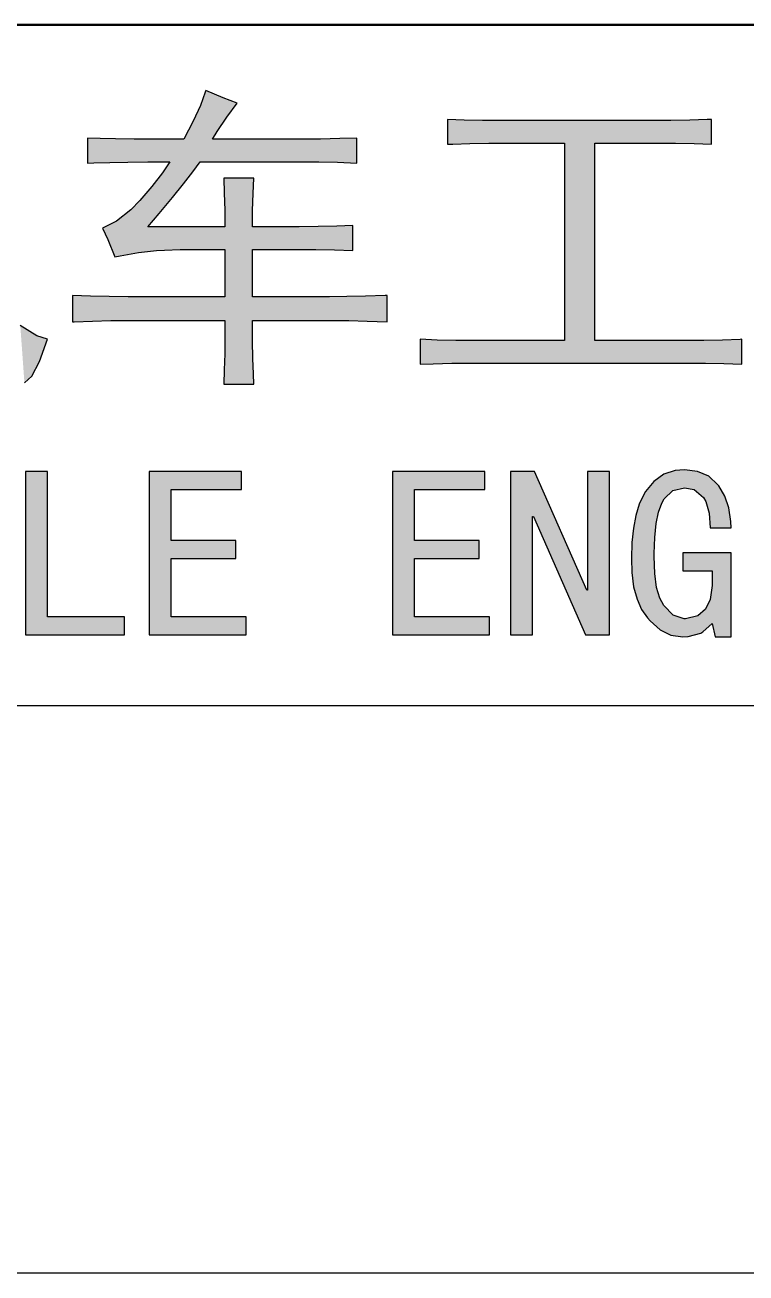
# Model space of a CAD drawing. Extents: x 0 to 420, y 0 to 297.
# Drawn here: x 349.53 to 362.24, y 25 to 47 of the extents above; entities that cross this region are included whole.
import ezdxf

# ---------------------------------------------------------------- set-up
doc = ezdxf.new("R2010")
doc.units = 0

msp = doc.modelspace()

# ---------------------------------------------------------------- linework, layer by layer
at = {"color": 7, "lineweight": 50}
msp.add_line((415, 47), (235, 47), dxfattribs=at)
at = {"color": 154, "lineweight": 25, "ltscale": 0.006263}
msp.add_line((352.707, 45.818), (352.622, 45.582), dxfattribs=at)
at = {"color": 154, "lineweight": 25, "ltscale": 0.000670392}
msp.add_line((352.714, 45.843), (352.707, 45.818), dxfattribs=at)
at = {"color": 154, "lineweight": 25, "ltscale": 0.008381}
for p, q in [((353.023, 45.714), (352.714, 45.843)), ((354.696, 43.445), (354.361, 43.442)), ((351.347, 42.208), (351.012, 42.211))]:
    msp.add_line(p, q, dxfattribs=at)
at = {"color": 154, "lineweight": 25, "ltscale": 0.007705}
msp.add_line((352.622, 45.582), (352.493, 45.302), dxfattribs=at)
at = {"color": 154, "lineweight": 25, "ltscale": 0.006585}
msp.add_line((353.27, 45.622), (353.023, 45.714), dxfattribs=at)
at = {"color": 154, "lineweight": 25, "ltscale": 0.007699}
msp.add_line((353.086, 45.375), (353.27, 45.622), dxfattribs=at)
at = {"color": 154, "lineweight": 25, "ltscale": 0.007637}
msp.add_line((352.917, 45.121), (353.086, 45.375), dxfattribs=at)
at = {"color": 154, "lineweight": 25, "ltscale": 0.010959}
for p, q in [((356.976, 45.335), (356.976, 44.897)), ((361.625, 44.897), (361.625, 45.335))]:
    msp.add_line(p, q, dxfattribs=at)
at = {"color": 154, "lineweight": 25, "ltscale": 0.007372}
msp.add_line((357.271, 45.324), (356.976, 45.335), dxfattribs=at)
at = {"color": 154, "lineweight": 25, "ltscale": 0.008015}
msp.add_line((357.591, 45.317), (357.271, 45.324), dxfattribs=at)
at = {"color": 154, "lineweight": 25, "ltscale": 0.00829}
for p, q in [((361.242, 45.324), (360.91, 45.317)), ((357.123, 41.438), (356.792, 41.445))]:
    msp.add_line(p, q, dxfattribs=at)
at = {"color": 154, "lineweight": 25, "ltscale": 0.007738}
msp.add_line((361.551, 45.331), (361.242, 45.324), dxfattribs=at)
at = {"color": 154, "lineweight": 25, "ltscale": 0.001845}
msp.add_line((361.625, 45.335), (361.551, 45.331), dxfattribs=at)
at = {"color": 154, "lineweight": 25, "ltscale": 0.008939}
msp.add_line((352.493, 45.302), (352.327, 44.985), dxfattribs=at)
at = {"color": 154, "lineweight": 25, "ltscale": 0.003964}
msp.add_line((352.836, 44.985), (352.917, 45.121), dxfattribs=at)
at = {"color": 154, "lineweight": 25, "ltscale": 0.008841}
for p, q in [((357.945, 45.313), (357.591, 45.317)), ((351.344, 44.584), (351.697, 44.587))]:
    msp.add_line(p, q, dxfattribs=at)
at = {"color": 154, "lineweight": 25, "ltscale": 0.003039}
msp.add_line((358.066, 45.313), (357.945, 45.313), dxfattribs=at)
at = {"color": 154, "lineweight": 25, "ltscale": 0.062345}
msp.add_line((360.56, 45.313), (358.066, 45.313), dxfattribs=at)
at = {"color": 154, "lineweight": 25, "ltscale": 0.008749}
for p, q in [((360.91, 45.317), (360.56, 45.313)), ((361.492, 41.438), (361.142, 41.438))]:
    msp.add_line(p, q, dxfattribs=at)
at = {"color": 154, "lineweight": 25, "ltscale": 0.011051}
for p, q in [((350.633, 45.007), (350.633, 44.565)), ((355.377, 44.565), (355.377, 45.007)), ((355.307, 43.022), (355.307, 43.464)), ((356.493, 41.46), (356.493, 41.018)), ((362.159, 41.018), (362.159, 41.46))]:
    msp.add_line(p, q, dxfattribs=at)
at = {"color": 154, "lineweight": 25, "ltscale": 0.005528}
msp.add_line((350.854, 45), (350.633, 45.007), dxfattribs=at)
at = {"color": 154, "lineweight": 25, "ltscale": 0.006817}
for p, q in [((351.126, 44.992), (350.854, 45)), ((353.554, 40.848), (353.546, 41.121))]:
    msp.add_line(p, q, dxfattribs=at)
at = {"color": 154, "lineweight": 25, "ltscale": 0.008104}
msp.add_line((351.451, 44.989), (351.126, 44.992), dxfattribs=at)
at = {"color": 154, "lineweight": 25, "ltscale": 0.009394}
msp.add_line((351.826, 44.985), (351.451, 44.989), dxfattribs=at)
at = {"color": 154, "lineweight": 25, "ltscale": 0.010682}
msp.add_line((352.254, 44.985), (351.826, 44.985), dxfattribs=at)
at = {"color": 154, "lineweight": 25, "ltscale": 0.001842}
msp.add_line((352.327, 44.985), (352.254, 44.985), dxfattribs=at)
at = {"color": 154, "lineweight": 25, "ltscale": 0.041164}
msp.add_line((354.482, 44.985), (352.836, 44.985), dxfattribs=at)
at = {"color": 154, "lineweight": 25, "ltscale": 0.006355}
msp.add_line((354.736, 44.985), (354.482, 44.985), dxfattribs=at)
at = {"color": 154, "lineweight": 25, "ltscale": 0.008568}
msp.add_line((355.079, 44.996), (354.736, 44.985), dxfattribs=at)
at = {"color": 154, "lineweight": 25, "ltscale": 0.007464}
for p, q in [((355.377, 45.007), (355.079, 44.996)), ((353.042, 44.035), (353.053, 43.736)), ((353.539, 43.729), (353.55, 44.027))]:
    msp.add_line(p, q, dxfattribs=at)
at = {"color": 154, "lineweight": 25, "ltscale": 0.002304}
msp.add_line((356.976, 44.897), (357.068, 44.9), dxfattribs=at)
at = {"color": 154, "lineweight": 25, "ltscale": 0.007556}
msp.add_line((357.068, 44.9), (357.37, 44.911), dxfattribs=at)
at = {"color": 154, "lineweight": 25, "ltscale": 0.008289}
msp.add_line((357.37, 44.911), (357.702, 44.915), dxfattribs=at)
at = {"color": 154, "lineweight": 25, "ltscale": 0.009117}
msp.add_line((357.702, 44.915), (358.066, 44.919), dxfattribs=at)
at = {"color": 154, "lineweight": 25, "ltscale": 0.02422}
msp.add_line((358.066, 44.919), (359.035, 44.919), dxfattribs=at)
at = {"color": 154, "lineweight": 25, "ltscale": 0.087025}
for p, q in [((359.035, 44.919), (359.035, 41.438)), ((359.569, 41.438), (359.569, 44.919))]:
    msp.add_line(p, q, dxfattribs=at)
at = {"color": 154, "lineweight": 25, "ltscale": 0.024772}
msp.add_line((359.569, 44.919), (360.56, 44.919), dxfattribs=at)
at = {"color": 154, "lineweight": 25, "ltscale": 0.00221}
msp.add_line((360.56, 44.919), (360.648, 44.919), dxfattribs=at)
at = {"color": 154, "lineweight": 25, "ltscale": 0.008657}
msp.add_line((360.648, 44.919), (360.995, 44.915), dxfattribs=at)
at = {"color": 154, "lineweight": 25, "ltscale": 0.008106}
for p, q in [((360.995, 44.915), (361.319, 44.908)), ((356.725, 41.029), (357.05, 41.036))]:
    msp.add_line(p, q, dxfattribs=at)
at = {"color": 154, "lineweight": 25, "ltscale": 0.007649}
msp.add_line((361.319, 44.908), (361.625, 44.897), dxfattribs=at)
at = {"color": 154, "lineweight": 25, "ltscale": 0.002764}
msp.add_line((350.633, 44.565), (350.743, 44.569), dxfattribs=at)
at = {"color": 154, "lineweight": 25, "ltscale": 0.007093}
for p, q in [((350.743, 44.569), (351.027, 44.576)), ((353.049, 41.202), (353.042, 40.918))]:
    msp.add_line(p, q, dxfattribs=at)
at = {"color": 154, "lineweight": 25, "ltscale": 0.007921}
msp.add_line((351.027, 44.576), (351.344, 44.584), dxfattribs=at)
at = {"color": 154, "lineweight": 25, "ltscale": 0.009669}
msp.add_line((351.697, 44.587), (352.084, 44.587), dxfattribs=at)
at = {"color": 154, "lineweight": 25, "ltscale": 0.005824}
msp.add_line((352.084, 44.587), (351.952, 44.396), dxfattribs=at)
at = {"color": 154, "lineweight": 25, "ltscale": 0.005471}
msp.add_line((352.489, 44.41), (352.618, 44.587), dxfattribs=at)
at = {"color": 154, "lineweight": 25, "ltscale": 0.046597}
msp.add_line((352.618, 44.587), (354.482, 44.587), dxfattribs=at)
at = {"color": 154, "lineweight": 25, "ltscale": 0.005618}
msp.add_line((354.482, 44.587), (354.707, 44.587), dxfattribs=at)
at = {"color": 154, "lineweight": 25, "ltscale": 0.008198}
for p, q in [((354.707, 44.587), (355.035, 44.58)), ((355.024, 43.453), (354.696, 43.445)), ((354.655, 43.044), (354.983, 43.036)), ((351.012, 42.211), (350.684, 42.219)), ((355.528, 42.219), (355.2, 42.211)), ((350.717, 41.78), (351.045, 41.788)), ((355.234, 41.788), (355.561, 41.78)), ((361.82, 41.445), (361.492, 41.438)), ((361.518, 41.04), (361.846, 41.033))]:
    msp.add_line(p, q, dxfattribs=at)
at = {"color": 154, "lineweight": 25, "ltscale": 0.008572}
msp.add_line((355.035, 44.58), (355.377, 44.565), dxfattribs=at)
at = {"color": 154, "lineweight": 25, "ltscale": 0.007681}
msp.add_line((351.952, 44.396), (351.764, 44.153), dxfattribs=at)
at = {"color": 154, "lineweight": 25, "ltscale": 0.006687}
msp.add_line((352.324, 44.2), (352.489, 44.41), dxfattribs=at)
at = {"color": 154, "lineweight": 25, "ltscale": 0.013261}
for p, q in [((353.561, 44.3), (353.031, 44.3)), ((353.031, 40.668), (353.561, 40.668))]:
    msp.add_line(p, q, dxfattribs=at)
at = {"color": 154, "lineweight": 25, "ltscale": 0.006636}
msp.add_line((353.031, 44.3), (353.042, 44.035), dxfattribs=at)
at = {"color": 154, "lineweight": 25, "ltscale": 0.00682}
msp.add_line((353.55, 44.027), (353.561, 44.3), dxfattribs=at)
at = {"color": 154, "lineweight": 25, "ltscale": 0.008101}
msp.add_line((351.764, 44.153), (351.554, 43.906), dxfattribs=at)
at = {"color": 154, "lineweight": 25, "ltscale": 0.007795}
msp.add_line((352.128, 43.957), (352.324, 44.2), dxfattribs=at)
at = {"color": 154, "lineweight": 25, "ltscale": 0.005796}
msp.add_line((351.554, 43.906), (351.392, 43.74), dxfattribs=at)
at = {"color": 154, "lineweight": 25, "ltscale": 0.009091}
msp.add_line((351.896, 43.677), (352.128, 43.957), dxfattribs=at)
at = {"color": 154, "lineweight": 25, "ltscale": 0.007997}
msp.add_line((351.392, 43.74), (351.141, 43.541), dxfattribs=at)
at = {"color": 154, "lineweight": 25, "ltscale": 0.007711}
msp.add_line((351.697, 43.442), (351.896, 43.677), dxfattribs=at)
at = {"color": 154, "lineweight": 25, "ltscale": 0.007367}
for p, q in [((353.053, 43.736), (353.053, 43.442)), ((354.361, 43.044), (354.655, 43.044))]:
    msp.add_line(p, q, dxfattribs=at)
at = {"color": 154, "lineweight": 25, "ltscale": 0.007183}
msp.add_line((353.539, 43.442), (353.539, 43.729), dxfattribs=at)
at = {"color": 154, "lineweight": 25, "ltscale": 0.006796}
msp.add_line((351.141, 43.541), (350.898, 43.419), dxfattribs=at)
at = {"color": 154, "lineweight": 25, "ltscale": 0.005564}
msp.add_line((350.898, 43.419), (350.99, 43.217), dxfattribs=at)
at = {"color": 154, "lineweight": 25, "ltscale": 0.033889}
for p, q in [((353.053, 43.442), (351.697, 43.442)), ((354.895, 42.208), (353.539, 42.208)), ((353.539, 41.791), (354.895, 41.791))]:
    msp.add_line(p, q, dxfattribs=at)
at = {"color": 154, "lineweight": 25, "ltscale": 0.020536}
for p, q in [((354.361, 43.442), (353.539, 43.442)), ((353.539, 43.044), (354.361, 43.044))]:
    msp.add_line(p, q, dxfattribs=at)
at = {"color": 154, "lineweight": 25, "ltscale": 0.007096}
msp.add_line((355.307, 43.464), (355.024, 43.453), dxfattribs=at)
at = {"color": 154, "lineweight": 25, "ltscale": 0.008175}
msp.add_line((350.99, 43.217), (351.115, 42.915), dxfattribs=at)
at = {"color": 154, "lineweight": 25, "ltscale": 0.002258}
msp.add_line((351.115, 42.915), (351.204, 42.933), dxfattribs=at)
at = {"color": 154, "lineweight": 25, "ltscale": 0.008327}
msp.add_line((351.204, 42.933), (351.532, 42.992), dxfattribs=at)
at = {"color": 154, "lineweight": 25, "ltscale": 0.007862}
msp.add_line((351.532, 42.992), (351.845, 43.022), dxfattribs=at)
at = {"color": 154, "lineweight": 25, "ltscale": 0.003597}
msp.add_line((351.845, 43.022), (351.988, 43.029), dxfattribs=at)
at = {"color": 154, "lineweight": 25, "ltscale": 0.006912}
msp.add_line((351.988, 43.029), (352.265, 43.04), dxfattribs=at)
at = {"color": 154, "lineweight": 25, "ltscale": 0.008934}
msp.add_line((352.265, 43.04), (352.622, 43.044), dxfattribs=at)
at = {"color": 154, "lineweight": 25, "ltscale": 0.010774}
msp.add_line((352.622, 43.044), (353.053, 43.044), dxfattribs=at)
at = {"color": 154, "lineweight": 25, "ltscale": 0.020904}
for p, q in [((353.053, 43.044), (353.053, 42.208)), ((353.539, 42.208), (353.539, 43.044))]:
    msp.add_line(p, q, dxfattribs=at)
at = {"color": 154, "lineweight": 25, "ltscale": 0.008112}
msp.add_line((354.983, 43.036), (355.307, 43.022), dxfattribs=at)
at = {"color": 154, "lineweight": 25, "ltscale": 0.011511}
for p, q in [((350.368, 42.23), (350.368, 41.769)), ((355.911, 41.769), (355.911, 42.23))]:
    msp.add_line(p, q, dxfattribs=at)
at = {"color": 154, "lineweight": 25, "ltscale": 0.007924}
msp.add_line((350.684, 42.219), (350.368, 42.23), dxfattribs=at)
at = {"color": 154, "lineweight": 25, "ltscale": 0.000920868}
msp.add_line((351.384, 42.208), (351.347, 42.208), dxfattribs=at)
at = {"color": 154, "lineweight": 25, "ltscale": 0.041717}
for p, q in [((353.053, 42.208), (351.384, 42.208)), ((351.384, 41.791), (353.053, 41.791))]:
    msp.add_line(p, q, dxfattribs=at)
at = {"color": 154, "lineweight": 25, "ltscale": 0.007644}
msp.add_line((355.2, 42.211), (354.895, 42.208), dxfattribs=at)
at = {"color": 154, "lineweight": 25, "ltscale": 0.008661}
msp.add_line((355.875, 42.23), (355.528, 42.219), dxfattribs=at)
at = {"color": 154, "lineweight": 25, "ltscale": 0.000921631}
msp.add_line((355.911, 42.23), (355.875, 42.23), dxfattribs=at)
at = {"color": 154, "lineweight": 25, "ltscale": 0.008639}
msp.add_line((349.741, 41.522), (349.447, 41.703), dxfattribs=at)
at = {"color": 154, "lineweight": 25, "ltscale": 0.000737}
for p, q in [((350.368, 41.769), (350.397, 41.769)), ((354.895, 41.791), (354.924, 41.791))]:
    msp.add_line(p, q, dxfattribs=at)
at = {"color": 154, "lineweight": 25, "ltscale": 0.008016}
msp.add_line((350.397, 41.769), (350.717, 41.78), dxfattribs=at)
at = {"color": 154, "lineweight": 25, "ltscale": 0.008473}
msp.add_line((351.045, 41.788), (351.384, 41.791), dxfattribs=at)
at = {"color": 154, "lineweight": 25, "ltscale": 0.006723}
msp.add_line((353.053, 41.791), (353.053, 41.522), dxfattribs=at)
at = {"color": 154, "lineweight": 25, "ltscale": 0.008933}
msp.add_line((353.539, 41.434), (353.539, 41.791), dxfattribs=at)
at = {"color": 154, "lineweight": 25, "ltscale": 0.007736}
msp.add_line((354.924, 41.791), (355.234, 41.788), dxfattribs=at)
at = {"color": 154, "lineweight": 25, "ltscale": 0.008753}
msp.add_line((355.561, 41.78), (355.911, 41.769), dxfattribs=at)
at = {"color": 154, "lineweight": 25, "ltscale": 0.004951}
msp.add_line((349.929, 41.46), (349.741, 41.522), dxfattribs=at)
at = {"color": 154, "lineweight": 25, "ltscale": 0.010401}
msp.add_line((349.786, 41.069), (349.929, 41.46), dxfattribs=at)
at = {"color": 154, "lineweight": 25, "ltscale": 0.008012}
msp.add_line((353.053, 41.522), (353.049, 41.202), dxfattribs=at)
at = {"color": 154, "lineweight": 25, "ltscale": 0.00783}
msp.add_line((353.546, 41.121), (353.539, 41.434), dxfattribs=at)
at = {"color": 154, "lineweight": 25, "ltscale": 0.007468}
msp.add_line((356.792, 41.445), (356.493, 41.46), dxfattribs=at)
at = {"color": 154, "lineweight": 25, "ltscale": 0.007828}
msp.add_line((357.436, 41.438), (357.123, 41.438), dxfattribs=at)
at = {"color": 154, "lineweight": 25, "ltscale": 0.039967}
msp.add_line((359.035, 41.438), (357.436, 41.438), dxfattribs=at)
at = {"color": 154, "lineweight": 25, "ltscale": 0.039322}
msp.add_line((361.142, 41.438), (359.569, 41.438), dxfattribs=at)
at = {"color": 154, "lineweight": 25, "ltscale": 0.00774}
msp.add_line((362.129, 41.456), (361.82, 41.445), dxfattribs=at)
at = {"color": 154, "lineweight": 25, "ltscale": 0.000742735}
msp.add_line((362.159, 41.46), (362.129, 41.456), dxfattribs=at)
at = {"color": 154, "lineweight": 25, "ltscale": 0.007291}
msp.add_line((349.649, 40.812), (349.786, 41.069), dxfattribs=at)
at = {"color": 154, "lineweight": 25, "ltscale": 0.005808}
msp.add_line((356.493, 41.018), (356.725, 41.029), dxfattribs=at)
at = {"color": 154, "lineweight": 25, "ltscale": 0.009118}
msp.add_line((357.05, 41.036), (357.414, 41.04), dxfattribs=at)
at = {"color": 154, "lineweight": 25, "ltscale": 0.093839}
msp.add_line((357.414, 41.04), (361.168, 41.04), dxfattribs=at)
at = {"color": 154, "lineweight": 25, "ltscale": 0.000184631}
msp.add_line((361.168, 41.04), (361.175, 41.04), dxfattribs=at)
at = {"color": 154, "lineweight": 25, "ltscale": 0.008564}
msp.add_line((361.175, 41.04), (361.518, 41.04), dxfattribs=at)
at = {"color": 154, "lineweight": 25, "ltscale": 0.007836}
msp.add_line((361.846, 41.033), (362.159, 41.018), dxfattribs=at)
at = {"color": 154, "lineweight": 25, "ltscale": 0.00443}
msp.add_line((349.52, 40.69), (349.649, 40.812), dxfattribs=at)
at = {"color": 154, "lineweight": 25, "ltscale": 0.006268}
msp.add_line((353.042, 40.918), (353.031, 40.668), dxfattribs=at)
at = {"color": 154, "lineweight": 25, "ltscale": 0.004516}
msp.add_line((353.561, 40.668), (353.554, 40.848), dxfattribs=at)
at = {"color": 154, "lineweight": 25, "ltscale": 0.004086}
msp.add_line((361.151, 39.16), (360.988, 39.146), dxfattribs=at)
at = {"color": 154, "lineweight": 25, "ltscale": 0.005788}
msp.add_line((361.381, 39.131), (361.151, 39.16), dxfattribs=at)
at = {"color": 154, "lineweight": 25, "ltscale": 0.009667}
for p, q in [((349.925, 39.128), (349.539, 39.128)), ((359.828, 39.128), (359.441, 39.128))]:
    msp.add_line(p, q, dxfattribs=at)
at = {"color": 154, "lineweight": 25, "ltscale": 0.072032}
for p, q in [((349.539, 39.128), (349.539, 36.247)), ((351.716, 39.128), (351.716, 36.247)), ((356.008, 39.128), (356.008, 36.247)), ((358.086, 39.128), (358.086, 36.247)), ((359.828, 36.247), (359.828, 39.128))]:
    msp.add_line(p, q, dxfattribs=at)
at = {"color": 154, "lineweight": 25, "ltscale": 0.064036}
msp.add_line((349.925, 36.567), (349.925, 39.128), dxfattribs=at)
at = {"color": 154, "lineweight": 25, "ltscale": 0.040704}
msp.add_line((353.344, 39.128), (351.716, 39.128), dxfattribs=at)
at = {"color": 154, "lineweight": 25, "ltscale": 0.007995}
for p, q in [((353.344, 38.809), (353.344, 39.128)), ((357.633, 38.809), (357.633, 39.128)), ((351.283, 36.247), (351.283, 36.567)), ((353.426, 36.247), (353.426, 36.567)), ((357.717, 36.247), (357.717, 36.567))]:
    msp.add_line(p, q, dxfattribs=at)
at = {"color": 154, "lineweight": 25, "ltscale": 0.040632}
msp.add_line((357.633, 39.128), (356.008, 39.128), dxfattribs=at)
at = {"color": 154, "lineweight": 25, "ltscale": 0.010467}
for p, q in [((358.505, 39.128), (358.086, 39.128)), ((359.409, 36.247), (359.828, 36.247))]:
    msp.add_line(p, q, dxfattribs=at)
at = {"color": 154, "lineweight": 25, "ltscale": 0.057115}
msp.add_line((359.427, 37.038), (358.505, 39.128), dxfattribs=at)
at = {"color": 154, "lineweight": 25, "ltscale": 0.052261}
msp.add_line((359.441, 39.128), (359.441, 37.038), dxfattribs=at)
at = {"color": 154, "lineweight": 25, "ltscale": 0.005835}
msp.add_line((360.613, 38.954), (360.465, 38.774), dxfattribs=at)
at = {"color": 154, "lineweight": 25, "ltscale": 0.005365}
msp.add_line((360.787, 39.079), (360.613, 38.954), dxfattribs=at)
at = {"color": 154, "lineweight": 25, "ltscale": 0.005287}
msp.add_line((360.988, 39.146), (360.787, 39.079), dxfattribs=at)
at = {"color": 154, "lineweight": 25, "ltscale": 0.005402}
msp.add_line((361.578, 39.044), (361.381, 39.131), dxfattribs=at)
at = {"color": 154, "lineweight": 25, "ltscale": 0.005452}
msp.add_line((361.738, 38.896), (361.578, 39.044), dxfattribs=at)
at = {"color": 154, "lineweight": 25, "ltscale": 0.022387}
for p, q in [((352.103, 37.913), (352.103, 38.809)), ((356.391, 37.913), (356.391, 38.809))]:
    msp.add_line(p, q, dxfattribs=at)
at = {"color": 154, "lineweight": 25, "ltscale": 0.031037}
for p, q in [((352.103, 38.809), (353.344, 38.809)), ((356.391, 38.809), (357.633, 38.809))]:
    msp.add_line(p, q, dxfattribs=at)
at = {"color": 154, "lineweight": 25, "ltscale": 0.00465}
msp.add_line((360.433, 38.721), (360.354, 38.553), dxfattribs=at)
at = {"color": 154, "lineweight": 25, "ltscale": 0.001533}
msp.add_line((360.465, 38.774), (360.433, 38.721), dxfattribs=at)
at = {"color": 154, "lineweight": 25, "ltscale": 0.005349}
msp.add_line((360.79, 38.646), (360.947, 38.791), dxfattribs=at)
at = {"color": 154, "lineweight": 25, "ltscale": 0.005236}
msp.add_line((360.947, 38.791), (361.151, 38.841), dxfattribs=at)
at = {"color": 154, "lineweight": 25, "ltscale": 0.004362}
msp.add_line((361.151, 38.841), (361.322, 38.809), dxfattribs=at)
at = {"color": 154, "lineweight": 25, "ltscale": 0.00537}
msp.add_line((361.322, 38.809), (361.488, 38.672), dxfattribs=at)
at = {"color": 154, "lineweight": 25, "ltscale": 0.000670305}
msp.add_line((361.756, 38.876), (361.738, 38.896), dxfattribs=at)
at = {"color": 154, "lineweight": 25, "ltscale": 0.005248}
msp.add_line((361.863, 38.695), (361.756, 38.876), dxfattribs=at)
at = {"color": 154, "lineweight": 25, "ltscale": 0.005173}
msp.add_line((360.354, 38.553), (360.293, 38.355), dxfattribs=at)
at = {"color": 154, "lineweight": 25, "ltscale": 0.004161}
msp.add_line((360.694, 38.413), (360.75, 38.57), dxfattribs=at)
at = {"color": 154, "lineweight": 25, "ltscale": 0.002146}
msp.add_line((360.75, 38.57), (360.79, 38.646), dxfattribs=at)
at = {"color": 154, "lineweight": 25, "ltscale": 0.002048}
msp.add_line((361.488, 38.672), (361.526, 38.599), dxfattribs=at)
at = {"color": 154, "lineweight": 25, "ltscale": 0.005292}
msp.add_line((361.526, 38.599), (361.584, 38.396), dxfattribs=at)
at = {"color": 154, "lineweight": 25, "ltscale": 0.005516}
msp.add_line((361.933, 38.486), (361.863, 38.695), dxfattribs=at)
at = {"color": 154, "lineweight": 25, "ltscale": 0.052189}
msp.add_line((358.47, 36.247), (358.47, 38.335), dxfattribs=at)
at = {"color": 154, "lineweight": 25, "ltscale": 0.000436401}
msp.add_line((358.47, 38.335), (358.488, 38.335), dxfattribs=at)
at = {"color": 154, "lineweight": 25, "ltscale": 0.057049}
msp.add_line((358.488, 38.335), (359.409, 36.247), dxfattribs=at)
at = {"color": 154, "lineweight": 25, "ltscale": 0.005702}
msp.add_line((360.293, 38.355), (360.25, 38.131), dxfattribs=at)
at = {"color": 154, "lineweight": 25, "ltscale": 0.005133}
msp.add_line((360.651, 38.213), (360.694, 38.413), dxfattribs=at)
at = {"color": 154, "lineweight": 25, "ltscale": 0.006561}
msp.add_line((361.584, 38.396), (361.604, 38.134), dxfattribs=at)
at = {"color": 154, "lineweight": 25, "ltscale": 0.005952}
msp.add_line((361.968, 38.25), (361.933, 38.486), dxfattribs=at)
at = {"color": 154, "lineweight": 25, "ltscale": 0.00643}
msp.add_line((360.25, 38.131), (360.223, 37.875), dxfattribs=at)
at = {"color": 154, "lineweight": 25, "ltscale": 0.006133}
msp.add_line((360.628, 37.968), (360.651, 38.213), dxfattribs=at)
at = {"color": 154, "lineweight": 25, "ltscale": 0.009232}
msp.add_line((361.604, 38.134), (361.974, 38.134), dxfattribs=at)
at = {"color": 154, "lineweight": 25, "ltscale": 0.002911}
msp.add_line((361.974, 38.134), (361.968, 38.25), dxfattribs=at)
at = {"color": 154, "lineweight": 25, "ltscale": 0.028493}
for p, q in [((353.243, 37.913), (352.103, 37.913)), ((357.531, 37.913), (356.391, 37.913)), ((352.103, 37.593), (353.243, 37.593)), ((356.391, 37.593), (357.531, 37.593))]:
    msp.add_line(p, q, dxfattribs=at)
at = {"color": 154, "lineweight": 25, "ltscale": 0.007996}
for p, q in [((353.243, 37.593), (353.243, 37.913)), ((357.531, 37.593), (357.531, 37.913)), ((361.119, 37.695), (361.119, 37.375))]:
    msp.add_line(p, q, dxfattribs=at)
at = {"color": 154, "lineweight": 25, "ltscale": 0.007054}
msp.add_line((360.223, 37.875), (360.215, 37.593), dxfattribs=at)
at = {"color": 154, "lineweight": 25, "ltscale": 0.007202}
msp.add_line((360.616, 37.681), (360.628, 37.968), dxfattribs=at)
at = {"color": 154, "lineweight": 25, "ltscale": 0.001308}
msp.add_line((360.616, 37.628), (360.616, 37.681), dxfattribs=at)
at = {"color": 154, "lineweight": 25, "ltscale": 0.00742}
msp.add_line((360.628, 37.332), (360.616, 37.628), dxfattribs=at)
at = {"color": 154, "lineweight": 25, "ltscale": 0.02137}
msp.add_line((361.974, 37.695), (361.119, 37.695), dxfattribs=at)
at = {"color": 154, "lineweight": 25, "ltscale": 0.03707}
msp.add_line((361.974, 36.212), (361.974, 37.695), dxfattribs=at)
at = {"color": 154, "lineweight": 25, "ltscale": 0.025658}
for p, q in [((352.103, 36.567), (352.103, 37.593)), ((356.391, 36.567), (356.391, 37.593))]:
    msp.add_line(p, q, dxfattribs=at)
at = {"color": 154, "lineweight": 25, "ltscale": 0.006182}
msp.add_line((360.215, 37.593), (360.223, 37.346), dxfattribs=at)
at = {"color": 154, "lineweight": 25, "ltscale": 0.006302}
msp.add_line((360.223, 37.346), (360.255, 37.096), dxfattribs=at)
at = {"color": 154, "lineweight": 25, "ltscale": 0.006158}
msp.add_line((360.659, 37.087), (360.628, 37.332), dxfattribs=at)
at = {"color": 154, "lineweight": 25, "ltscale": 0.012938}
msp.add_line((361.119, 37.375), (361.636, 37.375), dxfattribs=at)
at = {"color": 154, "lineweight": 25, "ltscale": 0.004652}
msp.add_line((361.636, 37.375), (361.636, 37.189), dxfattribs=at)
at = {"color": 154, "lineweight": 25, "ltscale": 0.001744}
msp.add_line((361.636, 37.189), (361.636, 37.119), dxfattribs=at)
at = {"color": 154, "lineweight": 25, "ltscale": 0.000363922}
msp.add_line((359.441, 37.038), (359.427, 37.038), dxfattribs=at)
at = {"color": 154, "lineweight": 25, "ltscale": 0.005572}
msp.add_line((360.255, 37.096), (360.314, 36.881), dxfattribs=at)
at = {"color": 154, "lineweight": 25, "ltscale": 0.004992}
msp.add_line((360.715, 36.896), (360.659, 37.087), dxfattribs=at)
at = {"color": 154, "lineweight": 25, "ltscale": 0.00624}
msp.add_line((361.636, 37.119), (361.602, 36.872), dxfattribs=at)
at = {"color": 154, "lineweight": 25, "ltscale": 0.004982}
msp.add_line((360.314, 36.881), (360.392, 36.698), dxfattribs=at)
at = {"color": 154, "lineweight": 25, "ltscale": 0.003643}
msp.add_line((360.785, 36.768), (360.715, 36.896), dxfattribs=at)
at = {"color": 154, "lineweight": 25, "ltscale": 0.005962}
msp.add_line((360.953, 36.599), (360.785, 36.768), dxfattribs=at)
at = {"color": 154, "lineweight": 25, "ltscale": 0.004747}
msp.add_line((361.602, 36.872), (361.52, 36.701), dxfattribs=at)
at = {"color": 154, "lineweight": 25, "ltscale": 0.033945}
msp.add_line((351.283, 36.567), (349.925, 36.567), dxfattribs=at)
at = {"color": 154, "lineweight": 25, "ltscale": 0.033073}
msp.add_line((353.426, 36.567), (352.103, 36.567), dxfattribs=at)
at = {"color": 154, "lineweight": 25, "ltscale": 0.033145}
msp.add_line((357.717, 36.567), (356.391, 36.567), dxfattribs=at)
at = {"color": 154, "lineweight": 25, "ltscale": 0.00458}
msp.add_line((360.392, 36.698), (360.5, 36.55), dxfattribs=at)
at = {"color": 154, "lineweight": 25, "ltscale": 0.001759}
msp.add_line((360.5, 36.55), (360.543, 36.494), dxfattribs=at)
at = {"color": 154, "lineweight": 25, "ltscale": 0.00508}
msp.add_line((361.145, 36.532), (360.953, 36.599), dxfattribs=at)
at = {"color": 154, "lineweight": 25, "ltscale": 0.00058136}
msp.add_line((361.168, 36.532), (361.145, 36.532), dxfattribs=at)
at = {"color": 154, "lineweight": 25, "ltscale": 0.005536}
msp.add_line((361.383, 36.584), (361.168, 36.532), dxfattribs=at)
at = {"color": 154, "lineweight": 25, "ltscale": 0.004486}
msp.add_line((361.52, 36.701), (361.383, 36.584), dxfattribs=at)
at = {"color": 154, "lineweight": 25, "ltscale": 0.005922}
msp.add_line((360.543, 36.494), (360.721, 36.337), dxfattribs=at)
at = {"color": 154, "lineweight": 25, "ltscale": 0.005331}
msp.add_line((360.721, 36.337), (360.912, 36.244), dxfattribs=at)
at = {"color": 154, "lineweight": 25, "ltscale": 0.005505}
msp.add_line((361.474, 36.3), (361.636, 36.448), dxfattribs=at)
at = {"color": 154, "lineweight": 25, "ltscale": 0.006031}
msp.add_line((361.636, 36.448), (361.689, 36.212), dxfattribs=at)
at = {"color": 154, "lineweight": 25, "ltscale": 0.043612}
msp.add_line((349.539, 36.247), (351.283, 36.247), dxfattribs=at)
at = {"color": 154, "lineweight": 25, "ltscale": 0.04274}
for p, q in [((351.716, 36.247), (353.426, 36.247)), ((356.008, 36.247), (357.717, 36.247))]:
    msp.add_line(p, q, dxfattribs=at)
at = {"color": 154, "lineweight": 25, "ltscale": 0.009595}
msp.add_line((358.086, 36.247), (358.47, 36.247), dxfattribs=at)
at = {"color": 154, "lineweight": 25, "ltscale": 0.005222}
msp.add_line((360.912, 36.244), (361.119, 36.212), dxfattribs=at)
at = {"color": 154, "lineweight": 25, "ltscale": 0.002475}
msp.add_line((361.119, 36.212), (361.218, 36.218), dxfattribs=at)
at = {"color": 154, "lineweight": 25, "ltscale": 0.005662}
msp.add_line((361.218, 36.218), (361.436, 36.279), dxfattribs=at)
at = {"color": 154, "lineweight": 25, "ltscale": 0.001073}
msp.add_line((361.436, 36.279), (361.474, 36.3), dxfattribs=at)
at = {"color": 154, "lineweight": 25, "ltscale": 0.007124}
msp.add_line((361.689, 36.212), (361.974, 36.212), dxfattribs=at)
at = {"color": 7, "lineweight": 25}
for p, q in [((415, 35), (235, 35)), ((363, 25), (303, 25))]:
    msp.add_line(p, q, dxfattribs=at)
at = {"color": 154, "lineweight": 5}
for points in [[(352.707, 45.818), (352.622, 45.582), (352.714, 45.843), (352.836, 44.985)], [(353.023, 45.714), (352.714, 45.843), (352.917, 45.121), (352.836, 44.985)], [(352.493, 45.302), (352.618, 44.587), (352.622, 45.582)], [(352.622, 45.582), (352.618, 44.587), (352.836, 44.985), (354.482, 44.587)], [(353.023, 45.714), (352.917, 45.121), (353.27, 45.622), (353.086, 45.375)], [(357.37, 44.911), (357.271, 45.324), (357.068, 44.9), (356.976, 45.335)], [(357.068, 44.9), (356.976, 45.335), (356.976, 44.897)], [(357.702, 44.915), (357.591, 45.317), (357.37, 44.911), (357.271, 45.324)], [(360.91, 45.317), (360.995, 44.915), (361.242, 45.324), (361.319, 44.908)], [(361.242, 45.324), (361.319, 44.908), (361.551, 45.331), (361.625, 44.897)], [(361.551, 45.331), (361.625, 44.897), (361.625, 45.335)], [(352.327, 44.985), (352.489, 44.41), (352.493, 45.302), (352.618, 44.587)], [(358.066, 44.919), (357.945, 45.313), (357.702, 44.915), (357.591, 45.317)], [(359.035, 44.919), (358.066, 45.313), (358.066, 44.919), (357.945, 45.313)], [(359.569, 44.919), (360.56, 45.313), (359.035, 44.919), (358.066, 45.313)], [(359.569, 44.919), (360.56, 44.919), (360.56, 45.313), (360.648, 44.919)], [(360.56, 45.313), (360.648, 44.919), (360.91, 45.317), (360.995, 44.915)], [(351.027, 44.576), (350.854, 45), (350.743, 44.569), (350.633, 45.007)], [(350.743, 44.569), (350.633, 45.007), (350.633, 44.565)], [(351.344, 44.584), (351.126, 44.992), (351.027, 44.576), (350.854, 45)], [(351.697, 44.587), (351.451, 44.989), (351.344, 44.584), (351.126, 44.992)], [(352.084, 44.587), (351.826, 44.985), (351.697, 44.587), (351.451, 44.989)], [(352.084, 44.587), (352.254, 44.985), (351.826, 44.985)], [(351.952, 44.396), (352.128, 43.957), (352.084, 44.587), (352.254, 44.985)], [(352.254, 44.985), (352.128, 43.957), (352.324, 44.2)], [(352.254, 44.985), (352.324, 44.2), (352.327, 44.985), (352.489, 44.41)], [(352.836, 44.985), (354.482, 44.587), (354.482, 44.985), (354.707, 44.587)], [(354.482, 44.985), (354.707, 44.587), (354.736, 44.985), (355.035, 44.58)], [(354.736, 44.985), (355.035, 44.58), (355.079, 44.996), (355.377, 44.565)], [(355.079, 44.996), (355.377, 44.565), (355.377, 45.007)], [(359.569, 44.919), (359.035, 44.919), (359.569, 41.438), (359.035, 41.438)], [(351.764, 44.153), (351.896, 43.677), (351.952, 44.396), (352.128, 43.957)], [(353.031, 44.3), (353.042, 44.035), (353.561, 44.3), (353.053, 43.736)], [(353.561, 44.3), (353.053, 43.736), (353.55, 44.027), (353.539, 43.729)], [(351.554, 43.906), (351.697, 43.442), (351.764, 44.153), (351.896, 43.677)], [(351.392, 43.74), (351.532, 42.992), (351.554, 43.906), (351.697, 43.442)], [(351.141, 43.541), (351.204, 42.933), (351.392, 43.74), (351.532, 42.992)], [(353.554, 40.848), (353.546, 41.121), (353.053, 43.736), (353.539, 41.434)], [(353.053, 43.736), (353.539, 41.434), (353.539, 43.729), (353.539, 41.791)], [(353.053, 43.736), (353.053, 43.442), (353.554, 40.848), (353.561, 40.668)], [(353.539, 41.791), (353.539, 42.208), (353.539, 43.729), (353.539, 43.044)], [(353.539, 43.729), (353.539, 43.044), (353.539, 43.442), (354.361, 43.044)], [(350.99, 43.217), (351.141, 43.541), (350.898, 43.419)], [(350.99, 43.217), (351.115, 42.915), (351.141, 43.541), (351.204, 42.933)], [(351.697, 43.442), (351.532, 42.992), (351.845, 43.022)], [(353.053, 43.442), (351.697, 43.442), (351.988, 43.029), (351.845, 43.022)], [(353.053, 43.442), (351.988, 43.029), (352.265, 43.04)], [(352.265, 43.04), (352.622, 43.044), (353.053, 43.442), (353.053, 43.044)], [(353.053, 43.442), (353.053, 43.044), (353.561, 40.668), (353.053, 42.208)], [(353.539, 43.442), (354.361, 43.044), (354.361, 43.442), (354.655, 43.044)], [(354.361, 43.442), (354.655, 43.044), (354.696, 43.445), (354.983, 43.036)], [(354.696, 43.445), (354.983, 43.036), (355.024, 43.453), (355.307, 43.022)], [(355.024, 43.453), (355.307, 43.022), (355.307, 43.464)], [(350.717, 41.78), (350.684, 42.219), (350.397, 41.769), (350.368, 42.23)], [(350.397, 41.769), (350.368, 42.23), (350.368, 41.769)], [(351.045, 41.788), (351.012, 42.211), (350.717, 41.78), (350.684, 42.219)], [(351.384, 41.791), (351.347, 42.208), (351.045, 41.788), (351.012, 42.211)], [(353.053, 41.791), (351.384, 42.208), (351.384, 41.791), (351.347, 42.208)], [(353.561, 40.668), (353.053, 42.208), (353.053, 41.791), (351.384, 42.208)], [(353.539, 42.208), (354.895, 41.791), (354.895, 42.208), (354.924, 41.791)], [(354.895, 41.791), (353.539, 42.208), (353.539, 41.791)], [(354.895, 42.208), (354.924, 41.791), (355.2, 42.211), (355.234, 41.788)], [(355.2, 42.211), (355.234, 41.788), (355.528, 42.219), (355.561, 41.78)], [(355.528, 42.219), (355.561, 41.78), (355.875, 42.23), (355.911, 41.769)], [(355.875, 42.23), (355.911, 41.769), (355.911, 42.23)], [(349.741, 41.522), (349.447, 41.703), (349.649, 40.812), (349.52, 40.69)], [(353.561, 40.668), (353.053, 41.791), (353.049, 41.202), (353.053, 41.522)], [(349.741, 41.522), (349.649, 40.812), (349.929, 41.46), (349.786, 41.069)], [(357.05, 41.036), (356.792, 41.445), (356.725, 41.029), (356.493, 41.46)], [(356.725, 41.029), (356.493, 41.46), (356.493, 41.018)], [(357.414, 41.04), (357.123, 41.438), (357.05, 41.036), (356.792, 41.445)], [(361.168, 41.04), (357.436, 41.438), (357.414, 41.04), (357.123, 41.438)], [(359.569, 41.438), (359.035, 41.438), (361.168, 41.04), (357.436, 41.438)], [(361.142, 41.438), (359.569, 41.438), (361.492, 41.438), (361.168, 41.04)], [(361.168, 41.04), (361.175, 41.04), (361.492, 41.438), (361.518, 41.04)], [(361.492, 41.438), (361.518, 41.04), (361.82, 41.445), (361.846, 41.033)], [(361.82, 41.445), (361.846, 41.033), (362.129, 41.456), (362.159, 41.018)], [(362.129, 41.456), (362.159, 41.018), (362.159, 41.46)], [(353.561, 40.668), (353.049, 41.202), (353.031, 40.668), (353.042, 40.918)], [(360.988, 39.146), (361.151, 38.841), (361.151, 39.16), (361.322, 38.809)], [(361.151, 39.16), (361.322, 38.809), (361.381, 39.131), (361.488, 38.672)], [(349.925, 36.567), (349.925, 39.128), (349.539, 36.247), (349.539, 39.128)], [(352.103, 38.809), (353.344, 38.809), (351.716, 39.128), (353.344, 39.128)], [(352.103, 38.809), (351.716, 39.128), (352.103, 37.593), (352.103, 36.567)], [(352.103, 36.567), (351.716, 39.128), (353.426, 36.247), (351.716, 36.247)], [(356.391, 38.809), (357.633, 38.809), (356.008, 39.128), (357.633, 39.128)], [(356.391, 38.809), (356.008, 39.128), (356.391, 37.593), (356.391, 36.567)], [(356.391, 36.567), (356.008, 39.128), (357.717, 36.247), (356.008, 36.247)], [(358.505, 39.128), (358.086, 39.128), (358.488, 38.335), (358.47, 38.335)], [(358.086, 39.128), (358.086, 36.247), (358.47, 38.335), (358.47, 36.247)], [(358.505, 39.128), (358.488, 38.335), (359.427, 37.038), (359.409, 36.247)], [(359.828, 36.247), (359.828, 39.128), (359.441, 37.038), (359.441, 39.128)], [(360.5, 36.55), (360.543, 36.494), (360.465, 38.774), (360.613, 38.954)], [(360.543, 36.494), (360.616, 37.628), (360.613, 38.954), (360.616, 37.681)], [(360.787, 39.079), (360.613, 38.954), (360.694, 38.413), (360.651, 38.213)], [(360.613, 38.954), (360.616, 37.681), (360.628, 37.968)], [(360.651, 38.213), (360.613, 38.954), (360.628, 37.968)], [(360.787, 39.079), (360.694, 38.413), (360.79, 38.646), (360.75, 38.57)], [(360.787, 39.079), (360.79, 38.646), (360.988, 39.146)], [(360.79, 38.646), (360.947, 38.791), (360.988, 39.146), (361.151, 38.841)], [(361.381, 39.131), (361.488, 38.672), (361.578, 39.044)], [(361.488, 38.672), (361.526, 38.599), (361.578, 39.044), (361.584, 38.396)], [(361.578, 39.044), (361.584, 38.396), (361.738, 38.896), (361.604, 38.134)], [(352.103, 38.809), (352.103, 37.593), (352.103, 37.913)], [(356.391, 38.809), (356.391, 37.593), (356.391, 37.913)], [(360.354, 38.553), (360.392, 36.698), (360.433, 38.721)], [(360.5, 36.55), (360.465, 38.774), (360.392, 36.698), (360.433, 38.721)], [(361.974, 38.134), (361.738, 38.896), (361.604, 38.134)], [(361.974, 38.134), (361.863, 38.695), (361.738, 38.896), (361.756, 38.876)], [(360.293, 38.355), (360.314, 36.881), (360.354, 38.553), (360.392, 36.698)], [(361.974, 38.134), (361.968, 38.25), (361.863, 38.695), (361.933, 38.486)], [(360.25, 38.131), (360.255, 37.096), (360.293, 38.355), (360.314, 36.881)], [(360.223, 37.875), (360.255, 37.096), (360.25, 38.131)], [(352.103, 37.913), (352.103, 37.593), (353.243, 37.913), (353.243, 37.593)], [(356.391, 37.913), (356.391, 37.593), (357.531, 37.913), (357.531, 37.593)], [(360.223, 37.875), (360.215, 37.593), (360.255, 37.096), (360.223, 37.346)], [(360.721, 36.337), (360.628, 37.332), (360.543, 36.494), (360.616, 37.628)], [(361.119, 37.695), (361.119, 37.375), (361.974, 37.695), (361.636, 37.375)], [(361.689, 36.212), (361.974, 36.212), (361.636, 37.375), (361.974, 37.695)], [(360.715, 36.896), (360.659, 37.087), (360.721, 36.337), (360.628, 37.332)], [(361.689, 36.212), (361.636, 37.375), (361.636, 37.119), (361.636, 37.189)], [(359.828, 36.247), (359.441, 37.038), (359.409, 36.247), (359.427, 37.038)], [(361.52, 36.701), (361.636, 36.448), (361.602, 36.872), (361.636, 37.119)], [(361.689, 36.212), (361.636, 37.119), (361.636, 36.448)], [(360.715, 36.896), (360.721, 36.337), (360.785, 36.768), (360.912, 36.244)], [(360.785, 36.768), (360.912, 36.244), (360.953, 36.599), (361.119, 36.212)], [(349.925, 36.567), (349.539, 36.247), (351.283, 36.567), (351.283, 36.247)], [(352.103, 36.567), (353.426, 36.247), (353.426, 36.567)], [(356.391, 36.567), (357.717, 36.247), (357.717, 36.567)], [(360.953, 36.599), (361.119, 36.212), (361.145, 36.532), (361.218, 36.218)], [(361.145, 36.532), (361.218, 36.218), (361.168, 36.532)], [(361.383, 36.584), (361.168, 36.532), (361.436, 36.279), (361.218, 36.218)], [(361.383, 36.584), (361.436, 36.279), (361.52, 36.701)], [(361.436, 36.279), (361.474, 36.3), (361.52, 36.701), (361.636, 36.448)]]:
    msp.add_solid(points, dxfattribs=at)

doc.saveas('drawing.dxf')
